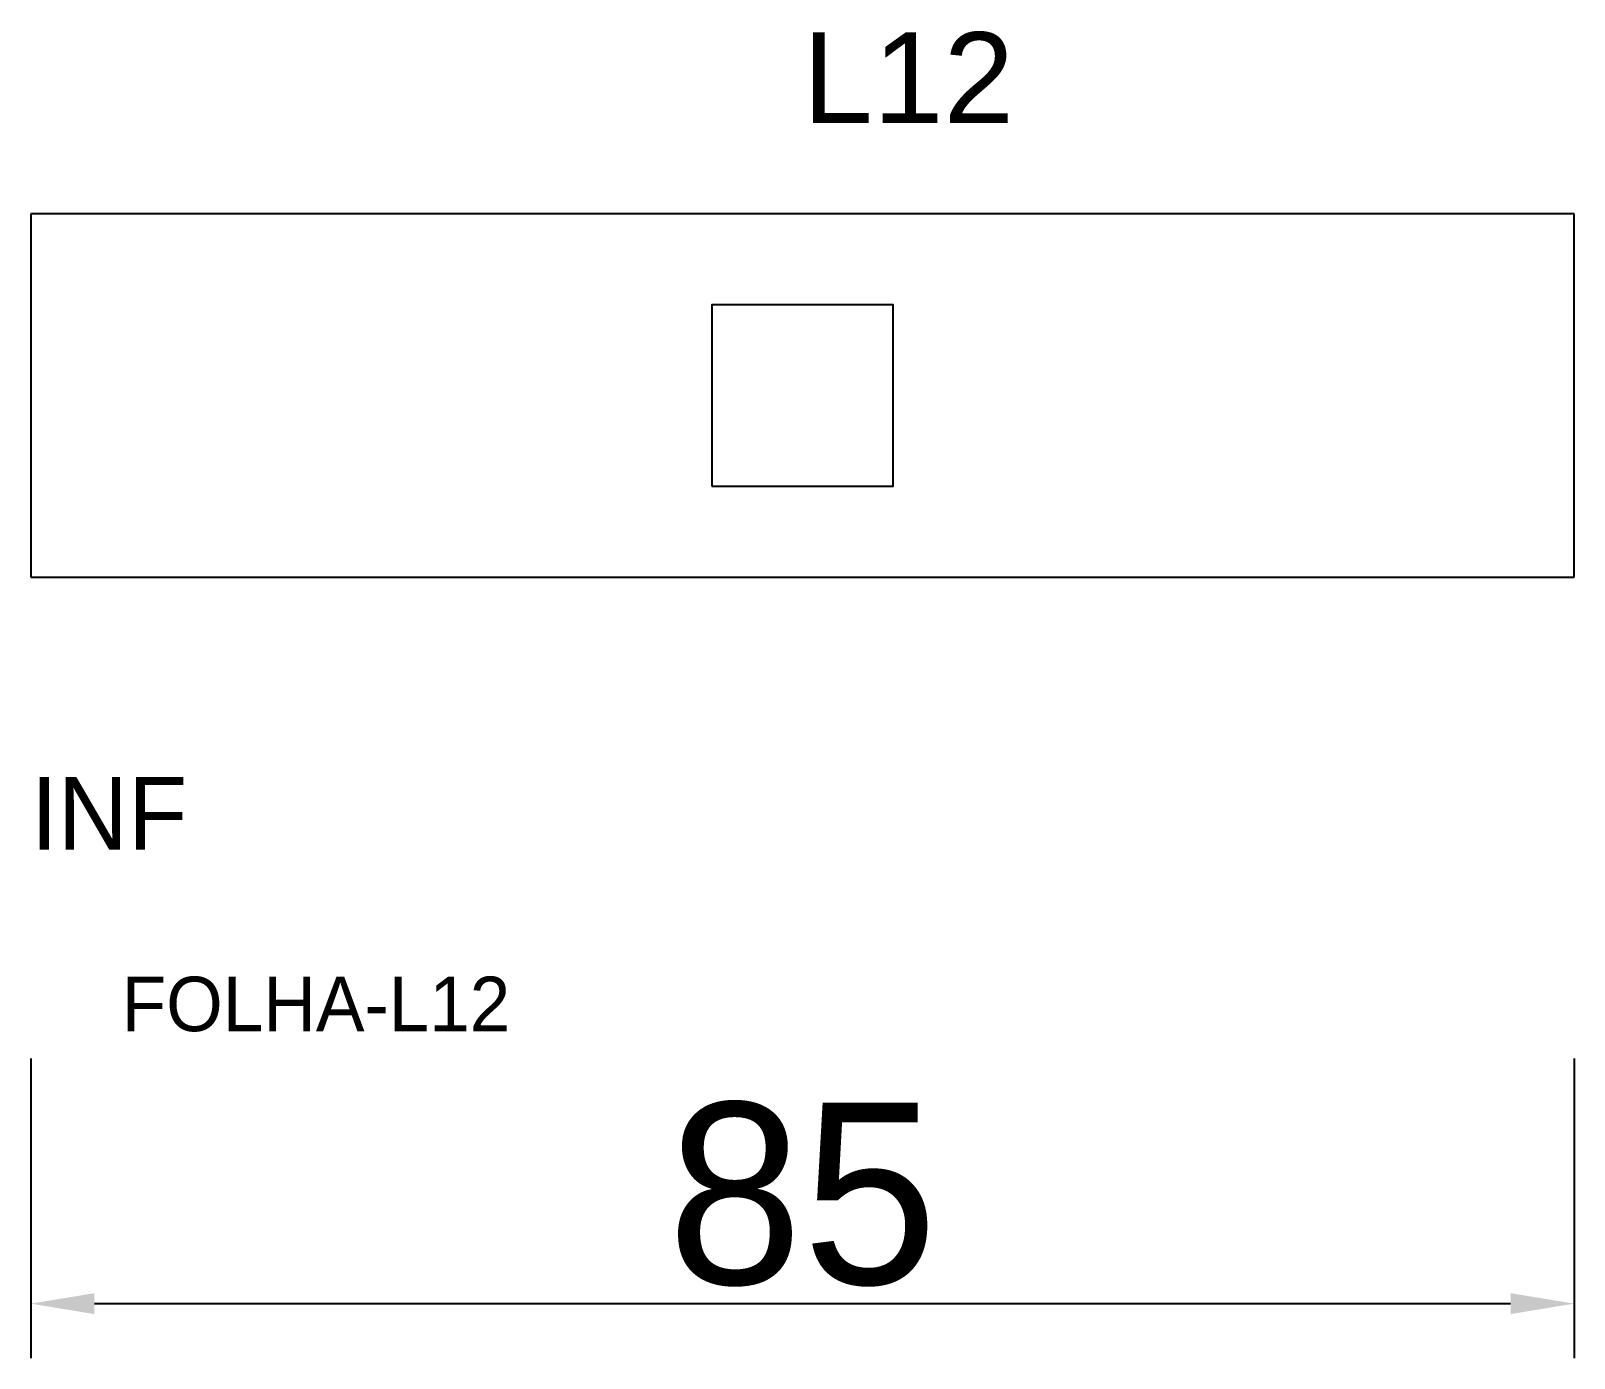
# Model space of a CAD drawing. Header units: metres. Extents: x 222.2 to 307.2, y 138.5 to 211.6.
import ezdxf

# ---------------------------------------------------------------- set-up
doc = ezdxf.new("R2010")
doc.units = ezdxf.units.M
for name, color, linetype in [('COTA', 241, 'CONTINUOUS'), ('FOLHA', 255, 'CONTINUOUS'), ('Hachura', 251, 'CONTINUOUS'), ('NOMENCLATURA', 7, 'CONTINUOUS'), ('Nível', 160, 'CONTINUOUS'), ('Painéis', 200, 'CONTINUOUS'), ('Pilares', 5, 'CONTINUOUS'), ('SARR_2.2x7', 40, 'CONTINUOUS')]:
    doc.layers.add(name, color=color, linetype=linetype)
doc.styles.add('ARIAL', font='Arial.ttf')
doc.dimstyles.new('EZ DXF', dxfattribs={"dimtxt": 10, "dimasz": 3.5, "dimexe": 3, "dimexo": 1.5, "dimgap": 1, "dimtad": 1, "dimdec": 1, "dimdsep": 46, "dimcen": 2.5, "dimazin": 3, "dimtfac": 1, "dimtmove": 0, "dimatfit": 3})

msp = doc.modelspace()

# ---------------------------------------------------------------- hatches: boundary and pattern name
at = {"layer": 'Hachura'}
h = msp.add_hatch(dxfattribs=at)
h.set_pattern_fill('ANSI31', scale=50)
h.paths.add_polyline_path([(222.2, 181.5), (307.2, 181.5), (307.2, 201.5), (222.2, 201.5)])
h = msp.add_hatch(dxfattribs=at)
h.set_pattern_fill('ANSI31', scale=50)
h.paths.add_polyline_path([(222.2, 181.5), (307.2, 181.5), (307.2, 201.5), (222.2, 201.5)])

# ---------------------------------------------------------------- linework, layer by layer
at = {"layer": 'Painéis', "color": 200}
for p, q in [((307.2, 201.5), (222.2, 201.5)), ((222.2, 201.5), (222.2, 181.5)), ((307.2, 201.5), (222.2, 201.5)), ((222.2, 201.5), (222.2, 181.5)), ((307.2, 181.5), (307.2, 201.5)), ((307.2, 181.5), (307.2, 201.5)), ((222.2, 181.5), (307.2, 181.5)), ((222.2, 181.5), (307.2, 181.5))]:
    msp.add_line(p, q, dxfattribs=at)
at = {"layer": 'Pilares'}
msp.add_lwpolyline([(259.7, 186.5), (269.7, 186.5), (269.7, 196.5), (259.7, 196.5)], close=True, dxfattribs=at)
msp.add_lwpolyline([(259.7, 186.5), (269.7, 186.5), (269.7, 196.5), (259.7, 196.5)], close=True, dxfattribs=at)
at = {"layer": 'SARR_2.2x7'}
msp.add_line((244.7, 181.5), (284.7, 181.5), dxfattribs=at)
msp.add_line((244.7, 181.5), (284.7, 181.5), dxfattribs=at)

# ---------------------------------------------------------------- texts
at = {"layer": 'FOLHA'}
msp.add_text('FOLHA-L12', height=3, dxfattribs=at).set_placement((227.2, 156.5))
msp.add_text('FOLHA-L12', height=3, dxfattribs=at).set_placement((227.2, 156.5))
at = {"layer": 'NOMENCLATURA', "insert": (264.7, 211.5), "char_height": 5, "attachment_point": 1, "style": 'ARIAL'}
msp.add_mtext('L12', dxfattribs=at)
msp.add_mtext('L12', dxfattribs=at)
at = {"layer": 'Nível'}
msp.add_text('INF', height=4, dxfattribs=at).set_placement((222.2, 166.5))
msp.add_text('INF', height=4, dxfattribs=at).set_placement((222.2, 166.5))

# ---------------------------------------------------------------- dimensions: what is measured, and where the dimension line sits
at = {"layer": 'COTA'}
msp.add_linear_dim(base=(222.2, 141.5), p1=(222.2, 156.5), p2=(307.2, 156.5), dimstyle='EZ DXF', dxfattribs=at).render()
msp.add_linear_dim(base=(222.2, 141.5), p1=(222.2, 156.5), p2=(307.2, 156.5), dimstyle='EZ DXF', dxfattribs=at).render()

doc.saveas('drawing.dxf')
